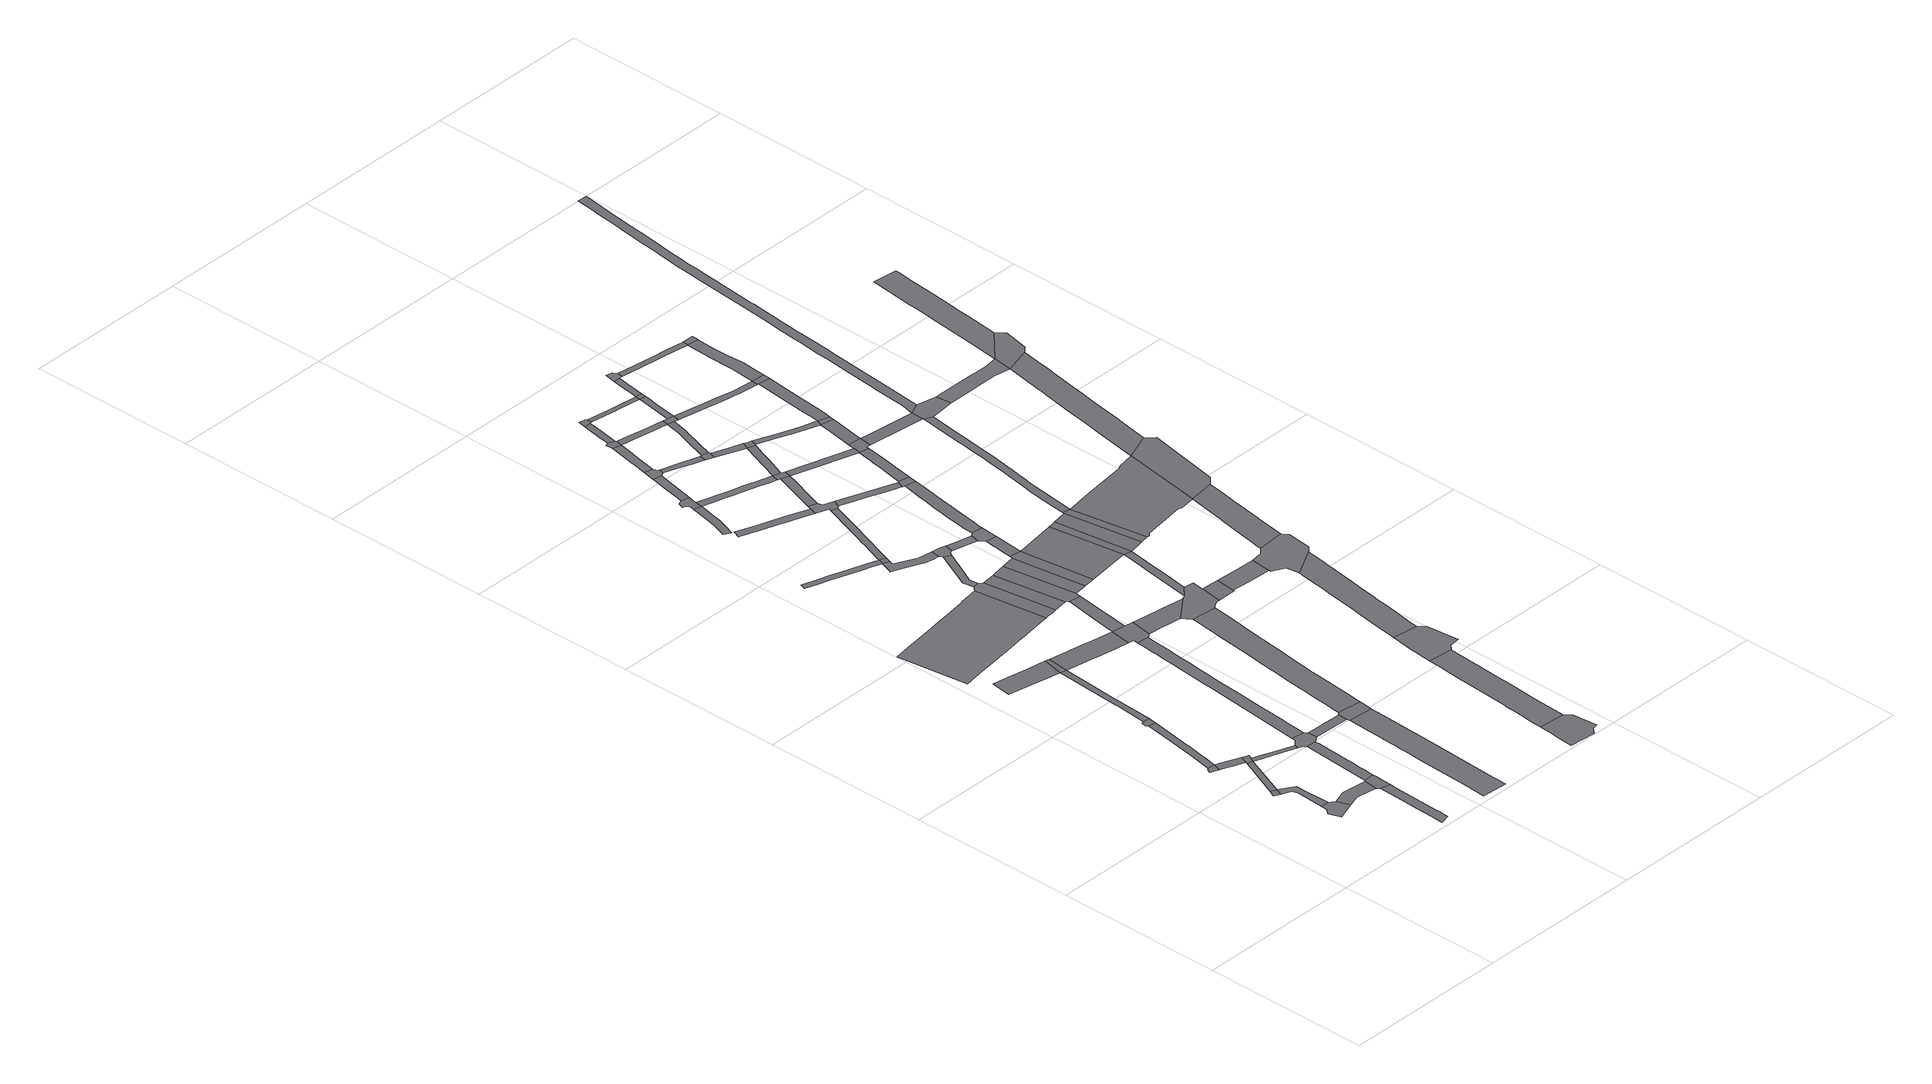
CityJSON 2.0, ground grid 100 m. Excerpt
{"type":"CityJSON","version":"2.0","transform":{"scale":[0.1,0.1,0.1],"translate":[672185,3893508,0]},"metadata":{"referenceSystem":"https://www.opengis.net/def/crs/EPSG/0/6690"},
"CityObjects":{
"road1":{"type":"Road","attributes":{"function":"9","usage":"9","RoadStructureAttribute.widthType":"9","RoadStructureAttribute.width":-9999,"RoadStructureAttribute.sectionType":"9"},"geometry":[{"type":"MultiSurface","lod":"1","boundaries":[[[0,1,2,3,4,5]]]}]},
"road2":{"type":"Road","attributes":{"function":"9","usage":"9","RoadStructureAttribute.widthType":"9","RoadStructureAttribute.width":-9999,"RoadStructureAttribute.sectionType":"9"},"geometry":[{"type":"MultiSurface","lod":"1","boundaries":[[[6,7,8,9,10,11,12,13]]]}]},
"road3":{"type":"Road","attributes":{"function":"9","usage":"9","RoadStructureAttribute.widthType":"3","RoadStructureAttribute.width":4.13,"RoadStructureAttribute.sectionType":"1"},"geometry":[{"type":"MultiSurface","lod":"1","boundaries":[[[0,14,15,16,10,9,17,18,19,20,1]]]}]},
"road4":{"type":"Road","attributes":{"function":"9","usage":"9","RoadStructureAttribute.widthType":"9","RoadStructureAttribute.width":-9999,"RoadStructureAttribute.sectionType":"9"},"geometry":[{"type":"MultiSurface","lod":"1","boundaries":[[[21,22,23,24,25]]]}]},
"road5":{"type":"Road","attributes":{"function":"9","usage":"9","RoadStructureAttribute.widthType":"4","RoadStructureAttribute.width":3.21,"RoadStructureAttribute.sectionType":"1"},"geometry":[{"type":"MultiSurface","lod":"1","boundaries":[[[26,27,28,29,2,1]]]}]},
"road6":{"type":"Road","attributes":{"function":"9","usage":"9","RoadStructureAttribute.widthType":"4","RoadStructureAttribute.width":3.89,"RoadStructureAttribute.sectionType":"1"},"geometry":[{"type":"MultiSurface","lod":"1","boundaries":[[[30,31,32,33,34,22,21]]]}]},
"road7":{"type":"Road","attributes":{"function":"9","usage":"9","RoadStructureAttribute.widthType":"2","RoadStructureAttribute.width":6.71,"RoadStructureAttribute.sectionType":"1"},"geometry":[{"type":"MultiSurface","lod":"1","boundaries":[[[35,36,37,38,39,40,8,7]]]}]},
"road8":{"type":"Road","attributes":{"function":"9","usage":"9","RoadStructureAttribute.widthType":"4","RoadStructureAttribute.width":3.96,"RoadStructureAttribute.sectionType":"1"},"geometry":[{"type":"MultiSurface","lod":"1","boundaries":[[[41,42,43,44,45,46,47,48,49,50,51,52,53,54,55,56,57,23,22]]]}]},
"road9":{"type":"Road","attributes":{"function":"9","usage":"9","RoadStructureAttribute.widthType":"9","RoadStructureAttribute.width":-9999,"RoadStructureAttribute.sectionType":"9"},"geometry":[{"type":"MultiSurface","lod":"1","boundaries":[[[32,29,28,58,59,60,33]]]}]},
"road10":{"type":"Road","attributes":{"function":"9","usage":"9","RoadStructureAttribute.widthType":"2","RoadStructureAttribute.width":6.62,"RoadStructureAttribute.sectionType":"1"},"geometry":[{"type":"MultiSurface","lod":"1","boundaries":[[[61,62,63,64,65,66,67,68,69,70,71,72,73,74,75]]]}]},
"road11":{"type":"Road","attributes":{"function":"9","usage":"9","RoadStructureAttribute.widthType":"9","RoadStructureAttribute.width":-9999,"RoadStructureAttribute.sectionType":"9"},"geometry":[{"type":"MultiSurface","lod":"1","boundaries":[[[49,48,76,77,78,79,80]]]}]},
"road12":{"type":"Road","attributes":{"function":"9","usage":"9","RoadStructureAttribute.widthType":"9","RoadStructureAttribute.width":-9999,"RoadStructureAttribute.sectionType":"9"},"geometry":[{"type":"MultiSurface","lod":"1","boundaries":[[[81,38,37,69,68,82,83,84,85]]]}]},
"road13":{"type":"Road","attributes":{"function":"9","usage":"9","RoadStructureAttribute.widthType":"4","RoadStructureAttribute.width":2.67,"RoadStructureAttribute.sectionType":"1"},"geometry":[{"type":"MultiSurface","lod":"1","boundaries":[[[86,87,88,89,58,28,90,91,92,93]]]}]},
"road14":{"type":"Road","attributes":{"function":"9","usage":"9","RoadStructureAttribute.widthType":"9","RoadStructureAttribute.width":-9999,"RoadStructureAttribute.sectionType":"9"},"geometry":[{"type":"MultiSurface","lod":"1","boundaries":[[[94,95,96,97,98,99,100,101,102,103,104]]]}]},
"road15":{"type":"Road","attributes":{"function":"9","usage":"9","RoadStructureAttribute.widthType":"2","RoadStructureAttribute.width":6.62,"RoadStructureAttribute.sectionType":"1"},"geometry":[{"type":"MultiSurface","lod":"1","boundaries":[[[105,85,84,106,107,108,109,110,111,112,113,114]]]}]},
"road16":{"type":"Road","attributes":{"function":"9","usage":"9","RoadStructureAttribute.widthType":"4","RoadStructureAttribute.width":3.96,"RoadStructureAttribute.sectionType":"1"},"geometry":[{"type":"MultiSurface","lod":"1","boundaries":[[[115,94,116,117,118,119,120,121,122,123,124,78,77,125,126,127]]]}]},
"road17":{"type":"Road","attributes":{"function":"9","usage":"9","RoadStructureAttribute.widthType":"9","RoadStructureAttribute.width":-9999,"RoadStructureAttribute.sectionType":"9"},"geometry":[{"type":"MultiSurface","lod":"1","boundaries":[[[128,129,86,93,130,131,105,114,132,133,134]]]}]},
"road18":{"type":"Road","attributes":{"function":"9","usage":"9","RoadStructureAttribute.widthType":"9","RoadStructureAttribute.width":-9999,"RoadStructureAttribute.sectionType":"9"},"geometry":[{"type":"MultiSurface","lod":"1","boundaries":[[[95,94,115,135]]]}]},
"road19":{"type":"Road","attributes":{"function":"3","usage":"1","RoadStructureAttribute.widthType":"1","RoadStructureAttribute.width":40.95,"RoadStructureAttribute.sectionType":"1"},"geometry":[{"type":"MultiSurface","lod":"1","boundaries":[[[136,137,138,139,140,141,142,143,144,145,146,147,148,149,150,151,152,153,154,155]]]}]},
"road20":{"type":"Road","attributes":{"function":"9","usage":"9","RoadStructureAttribute.widthType":"3","RoadStructureAttribute.width":4.25,"RoadStructureAttribute.sectionType":"1"},"geometry":[{"type":"MultiSurface","lod":"1","boundaries":[[[132,156,157,158,159,160,161,162,133]]]}]},
"road21":{"type":"Road","attributes":{"function":"9","usage":"9","RoadStructureAttribute.widthType":"2","RoadStructureAttribute.width":14.01,"RoadStructureAttribute.sectionType":"1"},"geometry":[{"type":"MultiSurface","lod":"1","boundaries":[[[163,164,165,166,167,168,169,170,171,172,173,174,175,176,177,178,179,180,181,182,183,184,185,186,187,188,189,190,191]]]}]},
"road22":{"type":"Road","attributes":{"function":"9","usage":"9","RoadStructureAttribute.widthType":"2","RoadStructureAttribute.width":6.62,"RoadStructureAttribute.sectionType":"1"},"geometry":[{"type":"MultiSurface","lod":"1","boundaries":[[[192,193,194,195,196,197,198,199,200,201,202,203,204,205,206,207,208,209,210,211,212,213,214,215,216,217,218,219,220,221,222,223,128,134]]]}]},
"road23":{"type":"Road","attributes":{"function":"9","usage":"9","RoadStructureAttribute.widthType":"2","RoadStructureAttribute.width":11.59,"RoadStructureAttribute.sectionType":"1"},"geometry":[{"type":"MultiSurface","lod":"1","boundaries":[[[224,225,226,227,228,229,230,231,232,233,234,235,236,237,135,115,238]]]}]},
"road24":{"type":"Road","attributes":{"function":"9","usage":"9","RoadStructureAttribute.widthType":"4","RoadStructureAttribute.width":3.45,"RoadStructureAttribute.sectionType":"1"},"geometry":[{"type":"MultiSurface","lod":"1","boundaries":[[[239,240,241,242,243,244,245,246,247,248,249,250,251,252,253,254,255]]]}]},
"road25":{"type":"Road","attributes":{"function":"9","usage":"9","RoadStructureAttribute.widthType":"9","RoadStructureAttribute.width":-9999,"RoadStructureAttribute.sectionType":"9"},"geometry":[{"type":"MultiSurface","lod":"1","boundaries":[[[256,257,258,158,157,174,173]]]}]},
"road26":{"type":"Road","attributes":{"function":"9","usage":"9","RoadStructureAttribute.widthType":"3","RoadStructureAttribute.width":4.84,"RoadStructureAttribute.sectionType":"1"},"geometry":[{"type":"MultiSurface","lod":"1","boundaries":[[[259,260,261,262,263,264,265,266,267,268,269,270]]]}]},
"road27":{"type":"Road","attributes":{"function":"9","usage":"9","RoadStructureAttribute.widthType":"9","RoadStructureAttribute.width":-9999,"RoadStructureAttribute.sectionType":"9"},"geometry":[{"type":"MultiSurface","lod":"1","boundaries":[[[271,230,229,272,210,209,273,274,275]]]}]},
"road28":{"type":"Road","attributes":{"function":"9","usage":"9","RoadStructureAttribute.widthType":"9","RoadStructureAttribute.width":-9999,"RoadStructureAttribute.sectionType":"9"},"geometry":[{"type":"MultiSurface","lod":"1","boundaries":[[[276,277,278,155,154,279,280,281]]]}]},
"road29":{"type":"Road","attributes":{"function":"9","usage":"9","RoadStructureAttribute.widthType":"9","RoadStructureAttribute.width":-9999,"RoadStructureAttribute.sectionType":"9"},"geometry":[{"type":"MultiSurface","lod":"1","boundaries":[[[282,249,248,283]]]}]},
"road30":{"type":"Road","attributes":{"function":"9","usage":"9","RoadStructureAttribute.widthType":"9","RoadStructureAttribute.width":-9999,"RoadStructureAttribute.sectionType":"9"},"geometry":[{"type":"MultiSurface","lod":"1","boundaries":[[[284,285,286,287,288,289,290,260,259,291]]]}]},
"road31":{"type":"Road","attributes":{"function":"9","usage":"9","RoadStructureAttribute.widthType":"2","RoadStructureAttribute.width":6.45,"RoadStructureAttribute.sectionType":"1"},"geometry":[{"type":"MultiSurface","lod":"1","boundaries":[[[292,293,294,295,230,271,296,297]]]}]},
"road32":{"type":"Road","attributes":{"function":"3","usage":"1","RoadStructureAttribute.widthType":"1","RoadStructureAttribute.width":40.95,"RoadStructureAttribute.sectionType":"1"},"geometry":[{"type":"MultiSurface","lod":"1","boundaries":[[[298,299,300,276,281]]]}]},
"road33":{"type":"Road","attributes":{"function":"9","usage":"9","RoadStructureAttribute.widthType":"2","RoadStructureAttribute.width":14.01,"RoadStructureAttribute.sectionType":"1"},"geometry":[{"type":"MultiSurface","lod":"1","boundaries":[[[257,301,302,303,304,305,306,307,308,309,310,311,312,313,314,315,316,317,318,319,320,321,322,323,324,325,326,327,328,329,330,258]]]}]},
"road34":{"type":"Road","attributes":{"function":"9","usage":"9","RoadStructureAttribute.widthType":"3","RoadStructureAttribute.width":4.76,"RoadStructureAttribute.sectionType":"1"},"geometry":[{"type":"MultiSurface","lod":"1","boundaries":[[[248,331,332,333,334,335,336,337,338,339,340,341,342,343,344,345,283]]]}]},
"road35":{"type":"Road","attributes":{"function":"9","usage":"9","RoadStructureAttribute.widthType":"3","RoadStructureAttribute.width":4.61,"RoadStructureAttribute.sectionType":"1"},"geometry":[{"type":"MultiSurface","lod":"1","boundaries":[[[346,347,348,349,350,351,352,353,354,355,356,357,358,359]]]}]},
"road36":{"type":"Road","attributes":{"function":"9","usage":"9","RoadStructureAttribute.widthType":"4","RoadStructureAttribute.width":3.73,"RoadStructureAttribute.sectionType":"1"},"geometry":[{"type":"MultiSurface","lod":"1","boundaries":[[[360,361,362,363,364,365,366,367,278,277]]]}]},
"road37":{"type":"Road","attributes":{"function":"9","usage":"9","RoadStructureAttribute.widthType":"3","RoadStructureAttribute.width":4.84,"RoadStructureAttribute.sectionType":"1"},"geometry":[{"type":"MultiSurface","lod":"1","boundaries":[[[285,368,369,370,371,372,286]]]}]},
"road38":{"type":"Road","attributes":{"function":"9","usage":"9","RoadStructureAttribute.widthType":"9","RoadStructureAttribute.width":-9999,"RoadStructureAttribute.sectionType":"9"},"geometry":[{"type":"MultiSurface","lod":"1","boundaries":[[[373,374,299,298,297,296,375,376]]]}]},
"road39":{"type":"Road","attributes":{"function":"9","usage":"9","RoadStructureAttribute.widthType":"1","RoadStructureAttribute.width":15.04,"RoadStructureAttribute.sectionType":"1"},"geometry":[{"type":"MultiSurface","lod":"1","boundaries":[[[377,378,379,380,381,382,383,384,385,386,387,388,389]]]}]},
"road40":{"type":"Road","attributes":{"function":"9","usage":"9","RoadStructureAttribute.widthType":"3","RoadStructureAttribute.width":4.76,"RoadStructureAttribute.sectionType":"1"},"geometry":[{"type":"MultiSurface","lod":"1","boundaries":[[[390,391,392,393,394,395,249,282,396,397,398,399,400,401]]]}]},
"road41":{"type":"Road","attributes":{"function":"9","usage":"9","RoadStructureAttribute.widthType":"2","RoadStructureAttribute.width":11.59,"RoadStructureAttribute.sectionType":"1"},"geometry":[{"type":"MultiSurface","lod":"1","boundaries":[[[273,402,403,404,405,406,407,408,409,410,411,274]]]}]},
"road42":{"type":"Road","attributes":{"function":"9","usage":"9","RoadStructureAttribute.widthType":"9","RoadStructureAttribute.width":-9999,"RoadStructureAttribute.sectionType":"9"},"geometry":[{"type":"MultiSurface","lod":"1","boundaries":[[[412,413,342,341,366,365,414,415,416]]]}]},
"road43":{"type":"Road","attributes":{"function":"9","usage":"9","RoadStructureAttribute.widthType":"9","RoadStructureAttribute.width":-9999,"RoadStructureAttribute.sectionType":"9"},"geometry":[{"type":"MultiSurface","lod":"1","boundaries":[[[417,418,419,420,421,369,368]]]}]},
"road44":{"type":"Road","attributes":{"function":"9","usage":"9","RoadStructureAttribute.widthType":"1","RoadStructureAttribute.width":40.95,"RoadStructureAttribute.sectionType":"1"},"geometry":[{"type":"MultiSurface","lod":"1","boundaries":[[[375,422,423,424,376]]]}]},
"road45":{"type":"Road","attributes":{"function":"9","usage":"9","RoadStructureAttribute.widthType":"3","RoadStructureAttribute.width":4.5,"RoadStructureAttribute.sectionType":"1"},"geometry":[{"type":"MultiSurface","lod":"1","boundaries":[[[259,425,426,427,428,429,430,431,432,433,434,435,436,437,438,439,291]]]}]},
"road46":{"type":"Road","attributes":{"function":"9","usage":"9","RoadStructureAttribute.widthType":"3","RoadStructureAttribute.width":4.84,"RoadStructureAttribute.sectionType":"1"},"geometry":[{"type":"MultiSurface","lod":"1","boundaries":[[[440,441,442,443,444,445,446,447,421,420]]]}]},
"road47":{"type":"Road","attributes":{"function":"9","usage":"9","RoadStructureAttribute.widthType":"9","RoadStructureAttribute.width":-9999,"RoadStructureAttribute.sectionType":"9"},"geometry":[{"type":"MultiSurface","lod":"1","boundaries":[[[400,448,449,450,451,452,453,454,353,352,455,401]]]}]},
"road48":{"type":"Road","attributes":{"function":"9","usage":"9","RoadStructureAttribute.widthType":"1","RoadStructureAttribute.width":15.04,"RoadStructureAttribute.sectionType":"1"},"geometry":[{"type":"MultiSurface","lod":"1","boundaries":[[[456,457,458,459,460,461,462,463,464,465,466,467,468,469,470,471,472,473,474,475,476,384,383]]]}]},
"road49":{"type":"Road","attributes":{"function":"9","usage":"9","RoadStructureAttribute.widthType":"9","RoadStructureAttribute.width":-9999,"RoadStructureAttribute.sectionType":"9"},"geometry":[{"type":"MultiSurface","lod":"1","boundaries":[[[423,422,477,478,479]]]}]},
"road50":{"type":"Road","attributes":{"function":"9","usage":"9","RoadStructureAttribute.widthType":"3","RoadStructureAttribute.width":4.76,"RoadStructureAttribute.sectionType":"1"},"geometry":[{"type":"MultiSurface","lod":"1","boundaries":[[[415,480,481,482,483,416]]]}]},
"road51":{"type":"Road","attributes":{"function":"9","usage":"9","RoadStructureAttribute.widthType":"9","RoadStructureAttribute.width":-9999,"RoadStructureAttribute.sectionType":"9"},"geometry":[{"type":"MultiSurface","lod":"1","boundaries":[[[406,405,316,315,484,485,486,487,488,489,490,491,492,493,494,495,496]]]}]},
"road52":{"type":"Road","attributes":{"function":"9","usage":"9","RoadStructureAttribute.widthType":"4","RoadStructureAttribute.width":3.75,"RoadStructureAttribute.sectionType":"1"},"geometry":[{"type":"MultiSurface","lod":"1","boundaries":[[[497,498,499,500,501,418,417,502,503,504]]]}]},
"road53":{"type":"Road","attributes":{"function":"9","usage":"9","RoadStructureAttribute.widthType":"9","RoadStructureAttribute.width":-9999,"RoadStructureAttribute.sectionType":"9"},"geometry":[{"type":"MultiSurface","lod":"1","boundaries":[[[505,506,507,508,509,445,444]]]}]},
"road54":{"type":"Road","attributes":{"function":"9","usage":"9","RoadStructureAttribute.widthType":"2","RoadStructureAttribute.width":7.34,"RoadStructureAttribute.sectionType":"1"},"geometry":[{"type":"MultiSurface","lod":"1","boundaries":[[[478,510,511,512,513,514,515,479]]]}]},
"road55":{"type":"Road","attributes":{"function":"9","usage":"9","RoadStructureAttribute.widthType":"3","RoadStructureAttribute.width":4.66,"RoadStructureAttribute.sectionType":"1"},"geometry":[{"type":"MultiSurface","lod":"1","boundaries":[[[516,517,518,519,520,521,522,523,524,452,451]]]}]},
"road56":{"type":"Road","attributes":{"function":"9","usage":"9","RoadStructureAttribute.widthType":"3","RoadStructureAttribute.width":4.84,"RoadStructureAttribute.sectionType":"1"},"geometry":[{"type":"MultiSurface","lod":"1","boundaries":[[[506,525,526,527,528,507]]]}]},
"road57":{"type":"Road","attributes":{"function":"9","usage":"9","RoadStructureAttribute.widthType":"9","RoadStructureAttribute.width":-9999,"RoadStructureAttribute.sectionType":"9"},"geometry":[{"type":"MultiSurface","lod":"1","boundaries":[[[510,529,530,482,481,511]]]}]},
"road58":{"type":"Road","attributes":{"function":"9","usage":"9","RoadStructureAttribute.widthType":"9","RoadStructureAttribute.width":-9999,"RoadStructureAttribute.sectionType":"9"},"geometry":[{"type":"MultiSurface","lod":"1","boundaries":[[[497,504,531,532,533,534]]]}]},
"road59":{"type":"Road","attributes":{"function":"9","usage":"9","RoadStructureAttribute.widthType":"9","RoadStructureAttribute.width":-9999,"RoadStructureAttribute.sectionType":"9"},"geometry":[{"type":"MultiSurface","lod":"1","boundaries":[[[433,535,521,520,536,537,538,434]]]}]},
"road60":{"type":"Road","attributes":{"function":"9","usage":"9","RoadStructureAttribute.widthType":"9","RoadStructureAttribute.width":-9999,"RoadStructureAttribute.sectionType":"9"},"geometry":[{"type":"MultiSurface","lod":"1","boundaries":[[[526,539,540,541,542,527]]]}]},
"road61":{"type":"Road","attributes":{"function":"3","usage":"1","RoadStructureAttribute.widthType":"1","RoadStructureAttribute.width":40.95,"RoadStructureAttribute.sectionType":"1"},"geometry":[{"type":"MultiSurface","lod":"1","boundaries":[[[543,478,477,544]]]}]},
"road62":{"type":"Road","attributes":{"function":"9","usage":"9","RoadStructureAttribute.widthType":"2","RoadStructureAttribute.width":11.59,"RoadStructureAttribute.sectionType":"1"},"geometry":[{"type":"MultiSurface","lod":"1","boundaries":[[[545,492,491,546,547,548,549]]]}]},
"road63":{"type":"Road","attributes":{"function":"9","usage":"9","RoadStructureAttribute.widthType":"3","RoadStructureAttribute.width":5.23,"RoadStructureAttribute.sectionType":"1"},"geometry":[{"type":"MultiSurface","lod":"1","boundaries":[[[495,550,551,552,553,554,555,496]]]}]},
"road64":{"type":"Road","attributes":{"function":"9","usage":"9","RoadStructureAttribute.widthType":"3","RoadStructureAttribute.width":4.61,"RoadStructureAttribute.sectionType":"1"},"geometry":[{"type":"MultiSurface","lod":"1","boundaries":[[[556,557,558,449,448,559,560,561,562,563,564,565]]]}]},
"road65":{"type":"Road","attributes":{"function":"9","usage":"9","RoadStructureAttribute.widthType":"4","RoadStructureAttribute.width":3.99,"RoadStructureAttribute.sectionType":"1"},"geometry":[{"type":"MultiSurface","lod":"1","boundaries":[[[444,566,567,568,569,570,571,572,573,574,575,505]]]}]},
"road66":{"type":"Road","attributes":{"function":"9","usage":"9","RoadStructureAttribute.widthType":"9","RoadStructureAttribute.width":-9999,"RoadStructureAttribute.sectionType":"9"},"geometry":[{"type":"MultiSurface","lod":"1","boundaries":[[[576,577,578,579,580,581,466,465,582,583,584]]]}]},
"road67":{"type":"Road","attributes":{"function":"9","usage":"9","RoadStructureAttribute.widthType":"3","RoadStructureAttribute.width":4.23,"RoadStructureAttribute.sectionType":"1"},"geometry":[{"type":"MultiSurface","lod":"1","boundaries":[[[585,586,434,538,587,588,589,590,591]]]}]},
"road68":{"type":"Road","attributes":{"function":"9","usage":"9","RoadStructureAttribute.widthType":"4","RoadStructureAttribute.width":3.75,"RoadStructureAttribute.sectionType":"1"},"geometry":[{"type":"MultiSurface","lod":"1","boundaries":[[[531,592,591,593,594,532]]]}]},
"road69":{"type":"Road","attributes":{"function":"9","usage":"9","RoadStructureAttribute.widthType":"4","RoadStructureAttribute.width":3.68,"RoadStructureAttribute.sectionType":"1"},"geometry":[{"type":"MultiSurface","lod":"1","boundaries":[[[533,595,596,597,598,571,599,600,601,534]]]}]},
"road70":{"type":"Road","attributes":{"function":"9","usage":"9","RoadStructureAttribute.widthType":"2","RoadStructureAttribute.width":7.34,"RoadStructureAttribute.sectionType":"1"},"geometry":[{"type":"MultiSurface","lod":"1","boundaries":[[[602,603,604,605,606,607,608,609,610,611,612,613,614,615,616,617,618,619,620,621,530,529]]]}]},
"road71":{"type":"Road","attributes":{"function":"9","usage":"9","RoadStructureAttribute.widthType":"1","RoadStructureAttribute.width":40.95,"RoadStructureAttribute.sectionType":"1"},"geometry":[{"type":"MultiSurface","lod":"1","boundaries":[[[552,622,623,543,544,553]]]}]},
"road72":{"type":"Road","attributes":{"function":"9","usage":"9","RoadStructureAttribute.widthType":"4","RoadStructureAttribute.width":2.67,"RoadStructureAttribute.sectionType":"1"},"geometry":[{"type":"MultiSurface","lod":"1","boundaries":[[[624,625,626,627,628,629,540,539,630,631,632,633,634]]]}]},
"road73":{"type":"Road","attributes":{"function":"9","usage":"9","RoadStructureAttribute.widthType":"9","RoadStructureAttribute.width":-9999,"RoadStructureAttribute.sectionType":"9"},"geometry":[{"type":"MultiSurface","lod":"1","boundaries":[[[635,636,593,591,590,637,638]]]}]},
"road74":{"type":"Road","attributes":{"function":"9","usage":"9","RoadStructureAttribute.widthType":"3","RoadStructureAttribute.width":4.5,"RoadStructureAttribute.sectionType":"1"},"geometry":[{"type":"MultiSurface","lod":"1","boundaries":[[[536,520,639,640,641,642,643,644,645]]]}]},
"road75":{"type":"Road","attributes":{"function":"9","usage":"9","RoadStructureAttribute.widthType":"2","RoadStructureAttribute.width":11.59,"RoadStructureAttribute.sectionType":"7"},"geometry":[{"type":"MultiSurface","lod":"1","boundaries":[[[548,646,647,648,649,650,651,652,653,549]]]}]},
"road76":{"type":"Road","attributes":{"function":"9","usage":"9","RoadStructureAttribute.widthType":"9","RoadStructureAttribute.width":-9999,"RoadStructureAttribute.sectionType":"9"},"geometry":[{"type":"MultiSurface","lod":"1","boundaries":[[[654,655,656,657,658,572,571,598]]]}]},
"road77":{"type":"Road","attributes":{"function":"9","usage":"9","RoadStructureAttribute.widthType":"9","RoadStructureAttribute.width":-9999,"RoadStructureAttribute.sectionType":"9"},"geometry":[{"type":"MultiSurface","lod":"1","boundaries":[[[564,611,610,659,660,565]]]}]},
"road78":{"type":"Road","attributes":{"function":"9","usage":"9","RoadStructureAttribute.widthType":"9","RoadStructureAttribute.width":-9999,"RoadStructureAttribute.sectionType":"9"},"geometry":[{"type":"MultiSurface","lod":"1","boundaries":[[[661,622,552,662]]]}]},
"road79":{"type":"Road","attributes":{"function":"9","usage":"9","RoadStructureAttribute.widthType":"3","RoadStructureAttribute.width":4.16,"RoadStructureAttribute.sectionType":"1"},"geometry":[{"type":"MultiSurface","lod":"1","boundaries":[[[657,656,663,664,665,666,634,667]]]}]},
"road80":{"type":"Road","attributes":{"function":"9","usage":"9","RoadStructureAttribute.widthType":"1","RoadStructureAttribute.width":15.04,"RoadStructureAttribute.sectionType":"1"},"geometry":[{"type":"MultiSurface","lod":"1","boundaries":[[[577,668,669,670,671,672,673,674,675,676,677,678,679,680,681,682,683,684,685,686,687,688,689,690,691,692,693,694,695,578]]]}]},
"road81":{"type":"Road","attributes":{"function":"9","usage":"9","RoadStructureAttribute.widthType":"9","RoadStructureAttribute.width":-9999,"RoadStructureAttribute.sectionType":"9"},"geometry":[{"type":"MultiSurface","lod":"1","boundaries":[[[696,697,698,661,662]]]}]},
"road82":{"type":"Road","attributes":{"function":"9","usage":"9","RoadStructureAttribute.widthType":"2","RoadStructureAttribute.width":7.34,"RoadStructureAttribute.sectionType":"1"},"geometry":[{"type":"MultiSurface","lod":"1","boundaries":[[[699,700,701,702,644,703,704,705,706,707,660,659]]]}]},
"road83":{"type":"Road","attributes":{"function":"9","usage":"9","RoadStructureAttribute.widthType":"9","RoadStructureAttribute.width":-9999,"RoadStructureAttribute.sectionType":"9"},"geometry":[{"type":"MultiSurface","lod":"1","boundaries":[[[666,708,709,624,634]]]}]},
"road84":{"type":"Road","attributes":{"function":"9","usage":"9","RoadStructureAttribute.widthType":"4","RoadStructureAttribute.width":3.75,"RoadStructureAttribute.sectionType":"1"},"geometry":[{"type":"MultiSurface","lod":"1","boundaries":[[[710,711,712,713,714,715,716,717,718,719,720,721,722,723,724,725,635,638]]]}]},
"road85":{"type":"Road","attributes":{"function":"9","usage":"9","RoadStructureAttribute.widthType":"3","RoadStructureAttribute.width":4.16,"RoadStructureAttribute.sectionType":"1"},"geometry":[{"type":"MultiSurface","lod":"1","boundaries":[[[726,727,709,708,728,729,730]]]}]},
"road86":{"type":"Road","attributes":{"function":"9","usage":"9","RoadStructureAttribute.widthType":"9","RoadStructureAttribute.width":-9999,"RoadStructureAttribute.sectionType":"9"},"geometry":[{"type":"MultiSurface","lod":"1","boundaries":[[[731,732,733,734,645,644,702,735,736]]]}]},
"road87":{"type":"Road","attributes":{"function":"9","usage":"9","RoadStructureAttribute.widthType":"9","RoadStructureAttribute.width":-9999,"RoadStructureAttribute.sectionType":"9"},"geometry":[{"type":"MultiSurface","lod":"1","boundaries":[[[729,737,738,739,740,741,730]]]}]},
"road88":{"type":"Road","attributes":{"function":"9","usage":"9","RoadStructureAttribute.widthType":"9","RoadStructureAttribute.width":-9999,"RoadStructureAttribute.sectionType":"9"},"geometry":[{"type":"MultiSurface","lod":"1","boundaries":[[[742,743,650,649,744,745,746,686,685,747,748,749,750,751]]]}]},
"road89":{"type":"Road","attributes":{"function":"9","usage":"9","RoadStructureAttribute.widthType":"4","RoadStructureAttribute.width":3.99,"RoadStructureAttribute.sectionType":"1"},"geometry":[{"type":"MultiSurface","lod":"1","boundaries":[[[752,753,754,755,756,656,655,757,758,759,760,761,762,763,764,765]]]}]},
"road90":{"type":"Road","attributes":{"function":"9","usage":"9","RoadStructureAttribute.widthType":"2","RoadStructureAttribute.width":7.34,"RoadStructureAttribute.sectionType":"1"},"geometry":[{"type":"MultiSurface","lod":"1","boundaries":[[[766,767,768,769,770,718,771,772,773,732,731]]]}]},
"road91":{"type":"Road","attributes":{"function":"9","usage":"9","RoadStructureAttribute.widthType":"9","RoadStructureAttribute.width":-9999,"RoadStructureAttribute.sectionType":"9"},"geometry":[{"type":"MultiSurface","lod":"1","boundaries":[[[719,718,770,774]]]}]},
"road92":{"type":"Road","attributes":{"function":"9","usage":"9","RoadStructureAttribute.widthType":"3","RoadStructureAttribute.width":4.36,"RoadStructureAttribute.sectionType":"1"},"geometry":[{"type":"MultiSurface","lod":"1","boundaries":[[[697,775,776,777,778,779,780,781,782,783,784,785,786,787,788,789,790,791,792,793,794,795,796,797,798,799,800,801,802,803,804,805,806,807,698]]]}]},
"road93":{"type":"Road","attributes":{"function":"3","usage":"1","RoadStructureAttribute.widthType":"1","RoadStructureAttribute.width":40.95,"RoadStructureAttribute.sectionType":"7"},"geometry":[{"type":"MultiSurface","lod":"1","boundaries":[[[808,809,810,811,812,697,696,813,814,815,816,817,818,819,820,821]]]}]},
"road94":{"type":"Road","attributes":{"function":"9","usage":"9","RoadStructureAttribute.widthType":"2","RoadStructureAttribute.width":8.06,"RoadStructureAttribute.sectionType":"1"},"geometry":[{"type":"MultiSurface","lod":"1","boundaries":[[[822,823,824,825,826,827,828,731,736]]]}]},
"road95":{"type":"Road","attributes":{"function":"9","usage":"9","RoadStructureAttribute.widthType":"2","RoadStructureAttribute.width":7.34,"RoadStructureAttribute.sectionType":"1"},"geometry":[{"type":"MultiSurface","lod":"1","boundaries":[[[829,830,831,832,833,834,835,836,837,719,774]]]}]},
"road96":{"type":"Road","attributes":{"function":"9","usage":"9","RoadStructureAttribute.widthType":"4","RoadStructureAttribute.width":3.42,"RoadStructureAttribute.sectionType":"1"},"geometry":[{"type":"MultiSurface","lod":"1","boundaries":[[[838,839,840,841,739,738,842,843,844,845,846,847,848]]]}]},
"road97":{"type":"Road","attributes":{"function":"9","usage":"9","RoadStructureAttribute.widthType":"1","RoadStructureAttribute.width":15.04,"RoadStructureAttribute.sectionType":"1"},"geometry":[{"type":"MultiSurface","lod":"1","boundaries":[[[849,850,851,852,853,854,751,750,855,856,857,858,859,860,861,821]]]}]},
"road98":{"type":"Road","attributes":{"function":"9","usage":"9","RoadStructureAttribute.widthType":"9","RoadStructureAttribute.width":-9999,"RoadStructureAttribute.sectionType":"9"},"geometry":[{"type":"MultiSurface","lod":"1","boundaries":[[[763,862,833,832,863,864,764]]]}]},
"road99":{"type":"Road","attributes":{"function":"9","usage":"9","RoadStructureAttribute.widthType":"2","RoadStructureAttribute.width":7.34,"RoadStructureAttribute.sectionType":"1"},"geometry":[{"type":"MultiSurface","lod":"1","boundaries":[[[864,865,866,867,868,869,870,871,872,873,874,847,875,876,877,878,879,880,881,882,883,884,764]]]}]},
"road100":{"type":"Road","attributes":{"function":"9","usage":"9","RoadStructureAttribute.widthType":"9","RoadStructureAttribute.width":-9999,"RoadStructureAttribute.sectionType":"9"},"geometry":[{"type":"MultiSurface","lod":"1","boundaries":[[[823,789,788,885,886,887,824]]]}]},
"road101":{"type":"Road","attributes":{"function":"9","usage":"9","RoadStructureAttribute.widthType":"9","RoadStructureAttribute.width":-9999,"RoadStructureAttribute.sectionType":"9"},"geometry":[{"type":"MultiSurface","lod":"1","boundaries":[[[847,874,888,889,848]]]}]},
"road102":{"type":"Road","attributes":{"function":"9","usage":"9","RoadStructureAttribute.widthType":"9","RoadStructureAttribute.width":-9999,"RoadStructureAttribute.sectionType":"9"},"geometry":[{"type":"MultiSurface","lod":"1","boundaries":[[[861,890,891,892,808,821]]]}]},
"road103":{"type":"Road","attributes":{"function":"9","usage":"9","RoadStructureAttribute.widthType":"2","RoadStructureAttribute.width":8.06,"RoadStructureAttribute.sectionType":"7"},"geometry":[{"type":"MultiSurface","lod":"1","boundaries":[[[893,894,895,896,897,898,899,886,885,900,901,902,903,904]]]}]},
"road104":{"type":"Road","attributes":{"function":"9","usage":"9","RoadStructureAttribute.widthType":"1","RoadStructureAttribute.width":15.11,"RoadStructureAttribute.sectionType":"1"},"geometry":[{"type":"MultiSurface","lod":"1","boundaries":[[[892,905,906,907,908,909,910,911,912,913,914,915,916,917,904,918,919,920,921,922,923,924,925,926,927,808]]]}]},
"road105":{"type":"Road","attributes":{"function":"9","usage":"9","RoadStructureAttribute.widthType":"3","RoadStructureAttribute.width":5.6,"RoadStructureAttribute.sectionType":"1"},"geometry":[{"type":"MultiSurface","lod":"1","boundaries":[[[887,928,929,930,931,932,933,934,935,936,937,938,939,940,941,942,943,944,945,946,947,948,949,950,951,952,953,954,955,956,957,958,959,960,961,962,963,964,965,966,967,968,969,970,971,972,973,974,975,976,977,978,979,980,981,982,983,984,985,986,987,988,824]]]}]},
"road106":{"type":"Road","attributes":{"function":"9","usage":"9","RoadStructureAttribute.widthType":"9","RoadStructureAttribute.width":-9999,"RoadStructureAttribute.sectionType":"9"},"geometry":[{"type":"MultiSurface","lod":"1","boundaries":[[[917,989,990,991,893,904]]]}]},
"road107":{"type":"Road","attributes":{"function":"9","usage":"9","RoadStructureAttribute.widthType":"1","RoadStructureAttribute.width":15.11,"RoadStructureAttribute.sectionType":"1"},"geometry":[{"type":"MultiSurface","lod":"1","boundaries":[[[991,992,993,994,995,996,997,998,999,1000,1001,1002,1003,1004,1005,1006,1007,1008,1009,1010,1011,893]]]}]}
},
"vertices":[
[399,808,0],[417,849,0],[382,864,0],[380,859,0],[379,856,0],[364,822,0],
[511,463,0],[565,481,0],[539,557,0],[506,579,0],[458,582,0],[456,546,0],[431,513,0],[455,443,0],
[426,796,0],[458,783,0],[468,750,0],[505,640,0],[505,725,0],[504,797,0],[419,848,0],
[351,1184,0],[368,1231,0],[324,1234,0],[317,1231,0],[303,1202,0],
[418,852,0],[521,1107,0],[522,1110,0],[490,1119,0],
[394,1168,0],[420,1157,0],[491,1129,0],[509,1174,0],[403,1218,0],
[638,506,0],[725,493,0],[764,488,0],[770,570,0],[662,581,0],[622,585,0],
[369,1234,0],[379,1286,0],[384,1313,0],[387,1327,0],[390,1344,0],[406,1440,0],[408,1457,0],[447,1704,0],[403,1711,0],[378,1544,0],[368,1477,0],[357,1408,0],[352,1370,0],[344,1333,0],[342,1320,0],[341,1319,0],[332,1271,0],
[535,1135,0],[536,1138,0],[547,1159,0],
[822,84,0],[822,113,0],[823,144,0],[823,159,0],[825,207,0],[829,345,0],[832,412,0],[834,458,0],[777,469,0],[772,323,0],[768,209,0],[764,110,0],[764,100,0],[761,37,0],[821,52,0],
[454,1746,0],[454,1754,0],[414,1756,0],[399,1751,0],[396,1721,0],
[778,576,0],[837,505,0],[840,558,0],[841,581,0],[779,577,0],
[772,1048,0],[656,1091,0],[625,1102,0],[604,1110,0],[525,1109,0],[562,1095,0],[628,1071,0],[763,1022,0],
[455,2362,0],[482,2487,0],[386,2503,0],[342,2511,0],[306,2517,0],[246,2527,0],[155,2543,0],[139,2424,0],[314,2389,0],[380,2376,0],[452,2362,0],
[808,998,0],[843,617,0],[845,635,0],[846,670,0],[848,693,0],[849,708,0],[851,740,0],[857,860,0],[863,965,0],[865,995,0],
[493,2353,0],[455,2359,0],[453,2315,0],[441,2123,0],[440,2099,0],[439,2086,0],[436,2030,0],[432,1968,0],[431,1947,0],[428,1921,0],[466,1994,0],[468,2020,0],[493,2350,0],
[808,1100,0],[806,1079,0],[790,1012,0],[807,998,0],[901,1019,0],[899,1076,0],[884,1092,0],
[505,2483,0],
[674,3168,0],[595,3155,0],[578,3152,0],[455,3132,0],[384,3121,0],[310,3110,0],[107,3079,0],[7,3064,0],[69,2640,0],[177,2656,0],[269,2669,0],[344,2680,0],[356,2682,0],[426,2692,0],[551,2710,0],[575,2714,0],[589,2716,0],[637,2723,0],[770,2743,0],[705,3173,0],
[1017,1016,0],[1119,1014,0],[1121,1068,0],[1075,1070,0],[1020,1072,0],[986,1073,0],[935,1075,0],
[1231,47,0],[1232,71,0],[1234,125,0],[1234,142,0],[1236,193,0],[1237,216,0],[1253,563,0],[1259,677,0],[1259,692,0],[1266,831,0],[1273,985,0],[1124,992,0],[1121,935,0],[1118,863,0],[1117,839,0],[1114,777,0],[1113,755,0],[1110,689,0],[1109,664,0],[1108,642,0],[1106,599,0],[1103,539,0],[1100,484,0],[1096,389,0],[1088,213,0],[1083,138,0],[1077,40,0],[1230,30,0],[1230,33,0],
[888,1139,0],[894,1214,0],[898,1259,0],[902,1311,0],[905,1347,0],[910,1408,0],[926,1594,0],[928,1621,0],[937,1720,0],[940,1748,0],[943,1783,0],[952,1881,0],[957,1926,0],[964,2006,0],[967,2038,0],[973,2101,0],[982,2199,0],[987,2247,0],[916,2253,0],[910,2191,0],[906,2139,0],[904,2117,0],[900,2070,0],[892,1990,0],[888,1938,0],[886,1917,0],[881,1858,0],[872,1768,0],[865,1689,0],[860,1628,0],[841,1431,0],[822,1239,0],
[557,2341,0],[598,2333,0],[649,2325,0],[702,2317,0],[803,2300,0],[883,2288,0],[903,2414,0],[901,2414,0],[824,2428,0],[783,2435,0],[714,2447,0],[679,2453,0],[669,2455,0],[595,2468,0],[496,2352,0],
[147,3823,0],[219,3799,0],[234,3794,0],[282,3778,0],[345,3757,0],[451,3722,0],[484,3711,0],[505,3705,0],[572,3682,0],[575,3681,0],[587,3716,0],[584,3717,0],[568,3723,0],[372,3787,0],[317,3806,0],[262,3824,0],[159,3858,0],
[1274,999,0],[1281,1069,0],[1137,1083,0],
[339,4702,0],[292,4711,0],[289,4693,0],[269,4588,0],[263,4561,0],[256,4539,0],[227,4450,0],[267,4429,0],[289,4495,0],[307,4549,0],[317,4597,0],[338,4699,0],
[983,2403,0],[919,2282,0],[1016,2265,0],[1035,2395,0],[986,2402,0],
[791,3187,0],[768,3204,0],[731,3199,0],[785,2746,0],[831,2753,0],[857,2757,0],
[625,3703,0],[613,3668,0],
[346,4749,0],[357,4801,0],[308,4810,0],[279,4798,0],[268,4765,0],[287,4759,0],[298,4738,0],[346,4746,0],
[943,2657,0],[940,2639,0],[929,2571,0],[904,2417,0],[1030,2748,0],[959,2757,0],
[942,2769,0],[873,3200,0],[817,3191,0],
[1283,1087,0],[1292,1175,0],[1299,1243,0],[1312,1380,0],[1318,1442,0],[1331,1540,0],[1345,1651,0],[1348,1673,0],[1356,1743,0],[1374,1885,0],[1385,1972,0],[1394,2044,0],[1399,2080,0],[1410,2164,0],[1412,2176,0],[1261,2187,0],[1257,2151,0],[1248,2075,0],[1240,2005,0],[1227,1897,0],[1211,1756,0],[1203,1693,0],[1192,1596,0],[1190,1578,0],[1176,1458,0],[1168,1385,0],[1162,1328,0],[1158,1289,0],[1148,1187,0],[1141,1118,0],
[574,3679,0],[569,3664,0],[556,3627,0],[552,3616,0],[548,3604,0],[573,3593,0],[699,3539,0],[723,3528,0],[744,3523,0],[769,3518,0],[812,3516,0],[819,3569,0],[736,3581,0],[608,3641,0],[606,3648,0],
[269,4378,0],[398,4333,0],[474,4307,0],[539,4284,0],[555,4278,0],[591,4266,0],[678,4236,0],[693,4280,0],[637,4300,0],[554,4329,0],[471,4358,0],[402,4382,0],[281,4424,0],[266,4379,0],
[762,3261,0],[809,3359,0],[820,3381,0],[822,3385,0],[829,3400,0],[865,3473,0],[825,3495,0],[720,3268,0],
[404,5032,0],[354,5042,0],[352,5032,0],[340,4969,0],[314,4841,0],
[938,3211,0],[892,3203,0],[1035,2780,0],[966,3215,0],
[1878,22,0],[1895,38,0],[1922,47,0],[1931,47,0],[1916,198,0],[1902,212,0],[1882,232,0],[1727,243,0],[1726,233,0],[1722,176,0],[1716,101,0],[1710,20,0],[1867,8,0],
[687,4007,0],[662,3934,0],[641,3874,0],[640,3869,0],[614,3795,0],[588,3719,0],[627,3711,0],[655,3790,0],[677,3856,0],[742,4042,0],[790,4182,0],[752,4195,0],
[1100,2255,0],[1147,2249,0],[1180,2246,0],[1222,2241,0],[1360,2351,0],[1233,2367,0],[1185,2373,0],[1157,2377,0],[1152,2378,0],[1071,2390,0],
[879,3560,0],[864,3563,0],[875,3495,0],[893,3500,0],[906,3553,0],
[430,5047,0],[440,5078,0],[429,5082,0],[419,5107,0],[369,5117,0],
[1115,2791,0],[1051,3228,0],[1022,3224,0],
[342,4701,0],[428,4676,0],[475,4662,0],[529,4647,0],[548,4642,0],[622,4620,0],[671,4606,0],[727,4590,0],[771,4577,0],[784,4620,0],[781,4621,0],[693,4647,0],[648,4659,0],[606,4672,0],[555,4686,0],
[431,5169,0],[437,5195,0],[454,5279,0],[471,5366,0],[472,5368,0],[422,5380,0],[394,5240,0],[381,5178,0],
[806,4194,0],[821,4236,0],[761,4258,0],[751,4287,0],[701,4304,0],[694,4283,0],[694,4282,0],[757,4208,0],
[1885,295,0],[1892,412,0],[1896,472,0],[1898,503,0],[1903,576,0],[1908,656,0],[1912,708,0],[1922,862,0],[1927,943,0],[1934,1044,0],[1788,1055,0],[1784,999,0],[1771,835,0],[1766,768,0],[1747,506,0],[1746,500,0],[1740,421,0],[1734,343,0],[1733,327,0],[1730,290,0],[1728,263,0],
[1187,2802,0],[1124,3241,0],[1054,3249,0],
[1002,3475,0],[1048,3464,0],[1062,3516,0],[947,3543,0],
[1414,2181,0],[1416,2184,0],[1420,2188,0],[1430,2193,0],[1443,2200,0],[1455,2204,0],[1463,2205,0],[1474,2207,0],[1493,2336,0],[1493,2339,0],[1502,2408,0],[1442,2416,0],[1386,2359,0],
[666,5006,0],[622,5020,0],[589,5031,0],[572,5036,0],[539,5047,0],[542,5008,0],[594,4989,0],[659,4967,0],
[482,5409,0],[477,5414,0],[440,5433,0],[430,5425,0],[421,5425,0],
[1141,3421,0],[1074,3427,0],[1067,3364,0],[1067,3363,0],[1060,3305,0],[1056,3267,0],
[777,4363,0],[777,4364,0],[824,4505,0],[840,4552,0],[841,4555,0],[790,4572,0],[763,4489,0],[728,4385,0],[720,4361,0],
[496,5525,0],[511,5615,0],[471,5615,0],[449,5487,0],
[1151,3526,0],[1081,3532,0],
[708,4949,0],[720,4990,0],[718,5000,0],[679,5008,0],
[787,4573,0],[853,4598,0],[834,4604,0],[831,4609,0],
[526,5618,0],[526,5649,0],[518,5657,0],[479,5663,0],
[1384,3282,0],[1455,2840,0],
[1530,2334,0],[1568,2207,0],[1587,2206,0],[1588,2214,0],[1601,2330,0],
[1458,2522,0],[1485,2713,0],[1502,2829,0],[1454,2836,0],[1434,2698,0],[1426,2642,0],
[1058,4152,0],[895,4210,0],[874,4217,0],[880,4167,0],[956,4140,0],[1071,4099,0],[1122,4081,0],[1137,4076,0],[1151,4071,0],[1166,4113,0],
[475,5368,0],[532,5360,0],[560,5356,0],[675,5336,0],[765,5321,0],[768,5320,0],[774,5360,0],[649,5381,0],[595,5390,0],[531,5401,0],
[2007,1277,0],[1970,1312,0],[1822,1333,0],[1799,1179,0],[1797,1165,0],[1795,1153,0],[1963,1073,0],[1984,1075,0],[2025,1079,0],
[879,4880,0],[785,4623,0],[848,4656,0],[876,4729,0],[897,4787,0],[927,4866,0],[880,4883,0],
[877,4884,0],[896,4924,0],[829,4949,0],
[743,5078,0],[787,5215,0],[790,5230,0],[808,5315,0],[767,5318,0],[748,5225,0],[720,5137,0],
[1154,3562,0],[1158,3587,0],[1169,3653,0],[1181,3732,0],[1206,3889,0],[1209,3910,0],[1216,3951,0],[1225,4005,0],[1232,4055,0],[1165,4066,0],[1148,3974,0],[1141,3936,0],[1136,3905,0],[1122,3830,0],[1111,3768,0],[1104,3732,0],[1101,3705,0],[1094,3660,0],[1088,3617,0],[1085,3596,0],
[1434,3290,0],[1415,3287,0],
[840,5606,0],[733,5620,0],[720,5621,0],[711,5622,0],[666,5628,0],[557,5642,0],[609,5607,0],[687,5597,0],[697,5596,0],[836,5578,0],[839,5577,0],
[942,4907,0],[922,4915,0],[929,4871,0],[930,4874,0],
[843,4554,0],[1045,4493,0],[1111,4474,0],[1169,4456,0],[1229,4438,0],[1232,4437,0],[1240,4482,0],
[1610,2213,0],[1638,2212,0],[1704,2208,0],[1841,2201,0],[1854,2323,0],[1721,2324,0],[1714,2324,0],[1625,2329,0],
[810,5315,0],[834,5310,0],[842,5350,0],[804,5355,0],[801,5355,0],
[1241,4106,0],[1174,4117,0],
[1523,3305,0],[1597,2845,0],
[842,5353,0],[862,5479,0],[871,5533,0],[877,5572,0],[839,5574,0],
[1981,1384,0],[1983,1393,0],[2006,1546,0],[2014,1601,0],[2019,1635,0],[2023,1660,0],[2032,1719,0],[2034,1729,0],[2037,1754,0],[2041,1780,0],[2046,1809,0],[2051,1842,0],[2054,1861,0],[2061,1911,0],[2072,1981,0],[2076,2010,0],[2082,2048,0],[2100,2164,0],[1930,2073,0],[1926,2050,0],[1914,1964,0],[1903,1891,0],[1896,1844,0],[1888,1790,0],[1872,1675,0],[1868,1652,0],[1859,1592,0],[1840,1460,0],
[1650,2855,0],[1571,3311,0],[1524,3317,0],
[1258,4218,0],[1278,4345,0],[1287,4400,0],[1292,4428,0],[1232,4434,0],[1216,4350,0],[1209,4311,0],[1199,4253,0],[1192,4216,0],
[881,5603,0],[844,5609,0],
[1005,4847,0],[1030,4838,0],[1087,4816,0],[1135,4798,0],[1179,4781,0],[1188,4778,0],[1265,4753,0],[1280,4748,0],[1283,4747,0],[1299,4784,0],[1296,4785,0],[1209,4811,0],[1140,4835,0],[1048,4868,0],[1005,4884,0],[998,4886,0],
[861,5720,0],[851,5654,0],[900,5721,0],[908,5775,0],[871,5781,0],
[1327,4518,0],[1247,4525,0],[1244,4506,0],[1241,4485,0],[1294,4446,0],[1318,4443,0],
[923,5781,0],[931,5780,0],[935,5816,0],[919,5839,0],[881,5845,0],
[1923,2330,0],[1893,2329,0],[1841,2198,0],[1840,2189,0],[1915,2152,0],[2117,2180,0],[2133,2194,0],[2150,2343,0],[2121,2376,0],[1958,2363,0],
[1221,5278,0],[1098,5302,0],[1077,5305,0],[1030,5314,0],[845,5349,0],[936,5291,0],[1147,5252,0],[1154,5250,0],[1179,5246,0],[1201,5241,0],[1209,5240,0],[1337,5226,0],[1341,5266,0],[1338,5267,0],
[1328,4521,0],[1334,4558,0],[1336,4572,0],[1359,4716,0],[1363,4734,0],[1271,4672,0],[1260,4602,0],[1252,4557,0],
[1367,4762,0],
[1595,3519,0],[1600,3555,0],[1613,3637,0],[1616,3650,0],[1627,3714,0],[1638,3780,0],[1642,3805,0],[1660,3916,0],[1675,4035,0],[1680,4073,0],[1683,4098,0],[1699,4227,0],[1700,4242,0],[1717,4375,0],[1672,4399,0],[1660,4301,0],[1651,4226,0],[1639,4127,0],[1633,4079,0],[1627,4034,0],[1616,3943,0],[1614,3929,0],[1609,3898,0],[1600,3836,0],[1597,3821,0],[1593,3793,0],[1589,3774,0],[1582,3729,0],[1568,3649,0],[1556,3581,0],[1553,3562,0],[1541,3462,0],[1532,3386,0],
[2131,3403,0],[2027,3383,0],[2010,3375,0],[1865,3354,0],[1745,3338,0],[1664,2857,0],[1678,2870,0],[1685,2871,0],[1775,2885,0],[1800,2889,0],[1924,2907,0],[1948,2911,0],[1959,2903,0],[2056,2915,0],
[1547,4417,0],[1668,4403,0],[1672,4478,0],[1632,4483,0],[1473,4501,0],[1391,4510,0],[1330,4517,0],
[1373,4800,0],[1377,4835,0],[1395,5010,0],[1417,5218,0],[1345,5226,0],[1323,5012,0],[1309,4879,0],[1305,4841,0],[1302,4811,0],
[1361,5760,0],[1324,5765,0],[1261,5773,0],[1164,5786,0],[1057,5764,0],[1183,5747,0],[1203,5744,0],[1313,5730,0],[1358,5724,0],[1361,5724,0],[1364,5760,0],
[2017,2697,0],[1994,2565,0],[1989,2539,0],[1978,2476,0],[1974,2454,0],[1966,2406,0],[2148,2542,0],[2152,2564,0],[2179,2734,0],[2183,2759,0],[2186,2778,0],[2198,2851,0],[2212,2938,0],
[1342,5226,0],[1419,5238,0],[1420,5260,0],
[1427,5341,0],[1430,5384,0],[1432,5409,0],[1431,5427,0],[1428,5509,0],[1425,5597,0],[1426,5635,0],[1426,5638,0],[1426,5650,0],[1431,5719,0],[1361,5721,0],[1357,5657,0],[1355,5599,0],[1355,5570,0],[1353,5430,0],[1352,5415,0],[1347,5341,0],[1346,5336,0],[1344,5311,0],[1341,5269,0],
[1872,4396,0],[1859,4486,0],[1743,4512,0],
[1432,5733,0],[1434,5762,0],
[2258,2981,0],[2341,3421,0],[2294,3467,0],
[2314,4497,0],[2299,4495,0],[2239,4486,0],[2158,4486,0],[2138,4486,0],[2022,4486,0],[1913,4486,0],[1903,4396,0],[2011,4396,0],[2148,4396,0],[2203,4396,0],[2297,4380,0],
[2302,3513,0],[2324,3643,0],[2330,3682,0],[2337,3721,0],[2353,3813,0],[2364,3882,0],[2378,3964,0],[2392,4044,0],[2400,4088,0],[2414,4172,0],[2426,4243,0],[2440,4329,0],[2457,4425,0],[2291,4343,0],[2273,4240,0],[2260,4162,0],[2253,4119,0],[2249,4095,0],[2211,3878,0],[2202,3823,0],[2190,3752,0],[2176,3670,0],[2160,3574,0],
[1762,4726,0],[1785,4969,0],[1792,5049,0],[1795,5077,0],[1798,5115,0],[1803,5172,0],[1815,5295,0],[1826,5418,0],[1849,5662,0],[1855,5727,0],[1856,5742,0],[1861,5801,0],[1870,5893,0],[1882,6022,0],[1888,6090,0],[1895,6155,0],[1902,6232,0],[1906,6262,0],[1914,6331,0],[1916,6348,0],[1919,6369,0],[1926,6426,0],[1936,6502,0],[1946,6579,0],[1955,6652,0],[1969,6762,0],[1977,6821,0],[1993,6945,0],[2000,6998,0],[1945,7003,0],[1941,6974,0],[1932,6899,0],[1926,6859,0],[1921,6822,0],[1915,6772,0],[1902,6669,0],[1895,6616,0],[1891,6582,0],[1881,6505,0],[1868,6403,0],[1865,6382,0],[1846,6231,0],[1838,6139,0],[1834,6104,0],[1828,6039,0],[1800,5735,0],[1787,5597,0],[1781,5536,0],[1776,5486,0],[1764,5359,0],[1761,5325,0],[1747,5186,0],[1741,5122,0],[1727,4980,0],[1714,4839,0],[1710,4802,0],[1708,4780,0],[1704,4740,0],[1697,4665,0],[1687,4555,0],[1672,4481,0],
[2492,4458,0],[2525,4611,0],[2482,4657,0],
[2484,4681,0],[2503,4857,0],[2511,4932,0],[2512,4943,0],[2514,4959,0],[2521,5029,0],[2531,5125,0],[2536,5173,0],[2547,5278,0],[2557,5376,0],[2559,5398,0],[2410,5413,0],[2408,5389,0],[2387,5188,0],[2381,5133,0],[2377,5093,0],[2366,4992,0],[2364,4967,0],[2354,4875,0],[2334,4689,0]
]}
